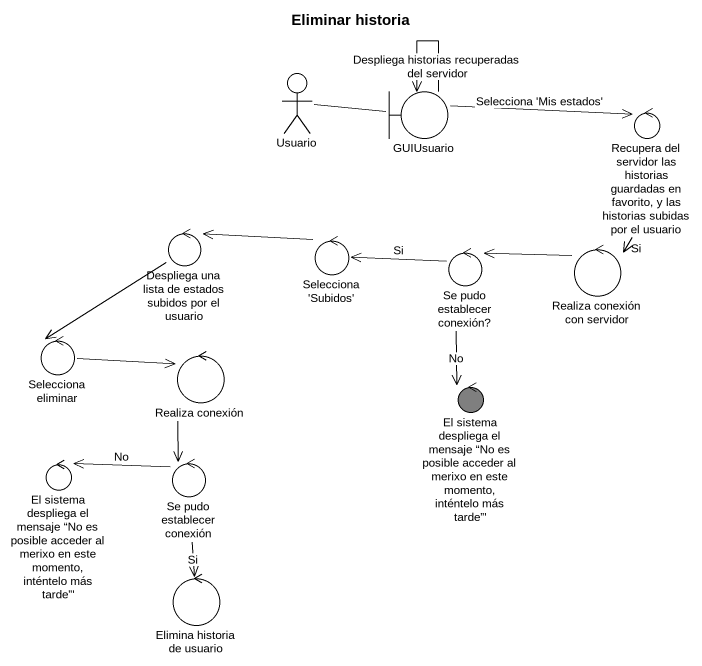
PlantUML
@startuml
title Eliminar historia
actor Usuario
boundary GUIUsuario
control "Recupera del servidor las historias guardadas en favorito, y las historias subidas por el usuario" as Recupera_del_servidor_las
control "Despliega una lista de estados subidos por el usuario" as Despliega_una_lista_de
control "Selecciona 'Subidos'" as Selecciona_Subidos
control "Se pudo establecer conexión?" as Se_pudo_establecer_conexión
control "Realiza conexión con servidor" as Realiza_conexión_con
control "Selecciona eliminar" as Selecciona_eliminar
control "Realiza conexión" as Realiza_conexión
control "El sistema despliega el mensaje “No es posible acceder al merixo en este momento, inténtelo más tarde”'" as El_sistema_despliega_el #7F7F7F
control "El sistema despliega el mensaje “No es posible acceder al merixo en este momento, inténtelo más tarde”'" as El_sistema_despliega_el_2
control "Se pudo establecer conexión" as Se_pudo_establecer_conexión_2
control "Elimina historia de usuario" as Elimina_historia_de_usuario
Usuario -right- GUIUsuario
GUIUsuario --> GUIUsuario : Despliega historias recuperadas del servidor
GUIUsuario -right-> Recupera_del_servidor_las : Selecciona 'Mis estados'
Recupera_del_servidor_las --> Realiza_conexión_con : Si
Despliega_una_lista_de --> Selecciona_eliminar
Selecciona_Subidos -left-> Despliega_una_lista_de
Se_pudo_establecer_conexión -left-> Selecciona_Subidos : Si
Se_pudo_establecer_conexión --> El_sistema_despliega_el : No
Realiza_conexión_con -left-> Se_pudo_establecer_conexión
Selecciona_eliminar -right-> Realiza_conexión
Realiza_conexión --> Se_pudo_establecer_conexión_2
Se_pudo_establecer_conexión_2 -left-> El_sistema_despliega_el_2 : No
Se_pudo_establecer_conexión_2 --> Elimina_historia_de_usuario : Si
@enduml
